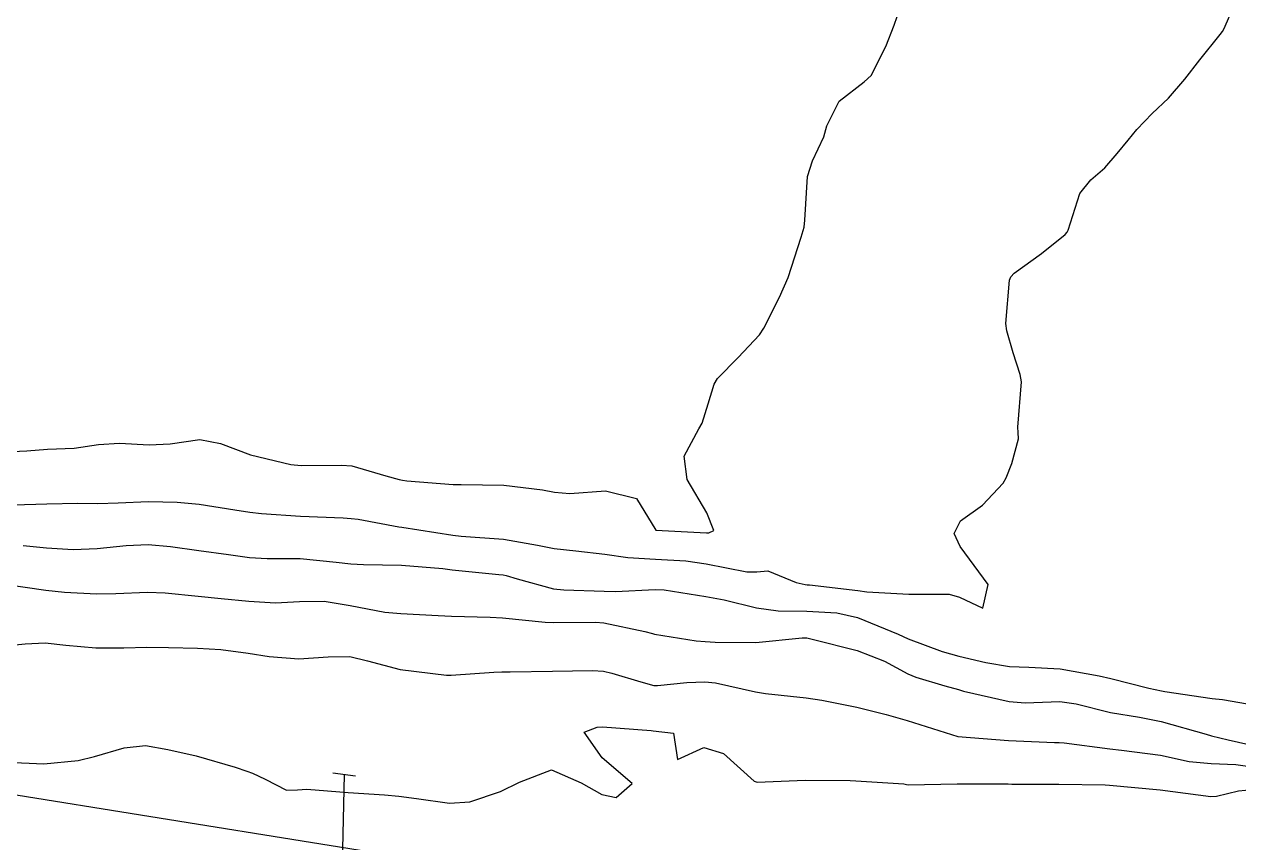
# Model space of a CAD drawing. Header units: metres. Extents: x 298520 to 308411, y 7433745 to 7450750.
# Drawn here: x 302332.18 to 302380.03, y 7441428.53 to 7441460.78 of the extents above; entities that cross this region are included whole.
import ezdxf

# ---------------------------------------------------------------- set-up
doc = ezdxf.new("R2010")
doc.units = ezdxf.units.M
doc.header["$LTSCALE"] = 10
for name, color, linetype in [('Curvas de Nivel 1m', 11, 'Continuous'), ('Curvas de Nivel 5m', 15, 'Continuous'), ('Linha Férrea', 251, 'TRACKS'), ('Pórtico', 62, 'Continuous')]:
    doc.layers.add(name, color=color, linetype=linetype)
doc.linetypes.add('TRACKS', pattern='A,0.15,[130,ltypeshp.shx,S=0.25,R=0,X=0,Y=0],0.15', length=0.3)

msp = doc.modelspace()

# ---------------------------------------------------------------- linework, layer by layer
at = {"layer": 'Curvas de Nivel 1m', "flags": 128}
for points, elevation in [([(302331.094, 7441443.917), (302332.281, 7441443.967), (302333.096, 7441444.032), (302334.148, 7441444.079), (302335.099, 7441444.217), (302335.93, 7441444.278), (302337.1, 7441444.203), (302337.932, 7441444.25), (302339.103, 7441444.421), (302339.906, 7441444.257), (302341.094, 7441443.811), (302342.685, 7441443.43), (302343.088, 7441443.392), (302344.682, 7441443.411), (302345.089, 7441443.374), (302346.43, 7441442.98), (302346.955, 7441442.845), (302347.081, 7441442.818), (302347.257, 7441442.793), (302349.08, 7441442.643), (302349.389, 7441442.638), (302351.08, 7441442.624), (302352.606, 7441442.435), (302353.077, 7441442.34), (302353.676, 7441442.295), (302355.078, 7441442.398), (302356.3, 7441442.087), (302357.063, 7441440.85), (302359.062, 7441440.738), (302359.152, 7441440.74), (302359.353, 7441440.827), (302359.07, 7441441.524), (302358.294, 7441442.838), (302358.177, 7441443.759), (302358.759, 7441444.834), (302358.886, 7441445.061), (302359.123, 7441445.818), (302359.36, 7441446.599), (302359.499, 7441446.826), (302360.311, 7441447.648), (302361.15, 7441448.545), (302361.328, 7441448.807), (302361.945, 7441450.025), (302362.275, 7441450.794), (302362.797, 7441452.384), (302362.906, 7441452.784), (302362.935, 7441453.056), (302363.038, 7441454.783), (302363.239, 7441455.397), (302363.683, 7441456.341), (302363.808, 7441456.774), (302364.291, 7441457.742), (302365.27, 7441458.511), (302365.545, 7441458.756), (302366.13, 7441459.908), (302366.461, 7441460.743), (302367.048, 7441462.461)], 726), ([(302331.752, 7441441.842), (302333.07, 7441441.886), (302334.294, 7441441.905), (302335.071, 7441441.891), (302335.884, 7441441.921), (302337.072, 7441441.978), (302338.206, 7441441.944), (302339.071, 7441441.867), (302340.478, 7441441.646), (302341.068, 7441441.551), (302341.522, 7441441.498), (302343.067, 7441441.393), (302344.739, 7441441.33), (302345.066, 7441441.31), (302345.342, 7441441.272), (302346.938, 7441440.972), (302347.051, 7441440.958), (302349.06, 7441440.644), (302349.393, 7441440.614), (302351.058, 7441440.485), (302352.403, 7441440.256), (302353.055, 7441440.122), (302353.913, 7441440.032), (302355.053, 7441439.898), (302355.957, 7441439.771), (302357.051, 7441439.706), (302358.246, 7441439.643), (302359.05, 7441439.525), (302360.657, 7441439.204), (302361.047, 7441439.201), (302361.483, 7441439.239), (302362.601, 7441438.787), (302362.953, 7441438.702), (302363.032, 7441438.695), (302363.119, 7441438.692), (302365.03, 7441438.462), (302365.375, 7441438.411), (302367.029, 7441438.327), (302368.63, 7441438.317), (302369.028, 7441438.21), (302369.948, 7441437.776), (302370.159, 7441438.699), (302369.055, 7441440.195), (302368.824, 7441440.714), (302369.068, 7441441.207), (302369.945, 7441441.83), (302370.756, 7441442.693), (302370.874, 7441442.904), (302371.095, 7441443.478), (302371.355, 7441444.44), (302371.344, 7441444.687), (302371.337, 7441444.908), (302371.474, 7441446.685), (302371.424, 7441446.973), (302371.144, 7441447.827), (302370.891, 7441448.693), (302370.864, 7441448.986), (302371.007, 7441450.692), (302371.05, 7441450.826), (302371.186, 7441450.967), (302372.262, 7441451.743), (302373.201, 7441452.493), (302373.274, 7441452.588), (302373.308, 7441452.659), (302373.771, 7441454.108), (302374.208, 7441454.65), (302374.759, 7441455.124), (302375.243, 7441455.685), (302375.674, 7441456.211), (302376.022, 7441456.632), (302376.628, 7441457.258), (302377.265, 7441457.869), (302377.917, 7441458.61), (302378.506, 7441459.381), (302379.3, 7441460.372), (302379.393, 7441460.497), (302379.445, 7441460.589), (302380.018, 7441461.881)], 727), ([(302332.137, 7441440.237), (302333.053, 7441440.151), (302334.099, 7441440.082), (302335.053, 7441440.121), (302336.196, 7441440.244), (302337.055, 7441440.276), (302337.939, 7441440.196), (302339.053, 7441440.042), (302340.228, 7441439.881), (302341.05, 7441439.763), (302341.744, 7441439.734), (302343.05, 7441439.73), (302344.468, 7441439.586), (302345.048, 7441439.513), (302345.547, 7441439.492), (302347.048, 7441439.467), (302348.667, 7441439.333), (302349.046, 7441439.288), (302350.875, 7441439.101), (302351.044, 7441439.084), (302351.173, 7441439.057), (302351.6, 7441438.922), (302353.037, 7441438.538), (302353.437, 7441438.496), (302355.036, 7441438.439), (302355.479, 7441438.431), (302357.038, 7441438.507), (302357.395, 7441438.489), (302359.034, 7441438.236), (302359.757, 7441438.098), (302361.027, 7441437.781), (302361.889, 7441437.665), (302363.022, 7441437.648), (302364.202, 7441437.587), (302365.019, 7441437.406), (302366.609, 7441436.744), (302367.011, 7441436.557), (302368.349, 7441436.062), (302369.005, 7441435.877), (302370.075, 7441435.627), (302371.001, 7441435.474), (302371.77, 7441435.448), (302373, 7441435.382), (302374.542, 7441435.1), (302374.997, 7441435.004), (302376.497, 7441434.625), (302376.991, 7441434.508), (302377.122, 7441434.487), (302378.987, 7441434.218), (302379.4, 7441434.172), (302380.983, 7441433.9)], 728), ([(302331.496, 7441438.703), (302333.033, 7441438.481), (302333.764, 7441438.4), (302335.031, 7441438.343), (302335.788, 7441438.353), (302337.033, 7441438.401), (302337.736, 7441438.379), (302339.031, 7441438.247), (302339.938, 7441438.152), (302341.028, 7441438.041), (302342.077, 7441437.984), (302343.028, 7441438.039), (302343.995, 7441438.044), (302345.026, 7441437.874), (302346.388, 7441437.614), (302347.022, 7441437.561), (302348.494, 7441437.483), (302349.02, 7441437.453), (302350.539, 7441437.416), (302351.02, 7441437.39), (302352.703, 7441437.219), (302353.017, 7441437.204), (302354.684, 7441437.217), (302355.018, 7441437.193), (302356.633, 7441436.856), (302356.934, 7441436.773), (302357.012, 7441436.751), (302358.66, 7441436.486), (302359.009, 7441436.457), (302359.404, 7441436.431), (302361.009, 7441436.413), (302362.833, 7441436.605), (302363.011, 7441436.608), (302363.232, 7441436.556), (302365.006, 7441436.1), (302366.074, 7441435.677), (302366.997, 7441435.182), (302367.311, 7441435.05), (302368.46, 7441434.718), (302368.991, 7441434.564), (302369.193, 7441434.505), (302370.984, 7441434.095), (302371.62, 7441434.044), (302372.984, 7441434.098), (302373.633, 7441434.003), (302374.978, 7441433.661), (302376.13, 7441433.474), (302376.973, 7441433.312), (302378.757, 7441432.802), (302378.965, 7441432.741), (302379.614, 7441432.583), (302380.96, 7441432.277)], 729), ([(302331.493, 7441431.707), (302332.948, 7441431.641), (302334.303, 7441431.773), (302334.951, 7441431.925), (302336.119, 7441432.267), (302336.956, 7441432.358), (302337.83, 7441432.205), (302338.952, 7441431.956), (302340.491, 7441431.511), (302340.946, 7441431.351), (302341.169, 7441431.271), (302341.669, 7441431.039), (302342.513, 7441430.601), (302342.939, 7441430.616), (302343.318, 7441430.637), (302344.938, 7441430.512), (302346.372, 7441430.413), (302346.937, 7441430.368), (302347.631, 7441430.268), (302348.934, 7441430.084), (302349.739, 7441430.138), (302350.939, 7441430.55), (302351.698, 7441430.919), (302352.948, 7441431.402), (302354.129, 7441430.888), (302354.938, 7441430.434), (302355.5, 7441430.312), (302356.13, 7441430.868), (302354.953, 7441431.87), (302354.244, 7441432.887), (302354.76, 7441433.088), (302354.966, 7441433.099), (302356.878, 7441432.947), (302356.964, 7441432.942), (302357.763, 7441432.848), (302357.916, 7441431.809), (302358.957, 7441432.287), (302359.738, 7441432.039), (302360.944, 7441430.96), (302361.053, 7441430.917), (302362.945, 7441430.999), (302364.728, 7441430.979), (302364.945, 7441430.971), (302366.838, 7441430.847), (302366.944, 7441430.823), (302367.014, 7441430.81), (302368.944, 7441430.844), (302370.787, 7441430.849), (302370.944, 7441430.845), (302371.096, 7441430.839), (302372.945, 7441430.835), (302374.774, 7441430.813), (302374.945, 7441430.8), (302376.943, 7441430.62), (302378.939, 7441430.356), (302379.159, 7441430.368), (302380.032, 7441430.579), (302380.856, 7441430.659)], 731)]:
    msp.add_lwpolyline(points, dxfattribs=dict(at, elevation=elevation))
at = {"layer": 'Curvas de Nivel 5m', "elevation": 730, "flags": 128}
msp.add_lwpolyline([(302331.004, 7441436.246), (302332.218, 7441436.365), (302333.006, 7441436.404), (302333.817, 7441436.32), (302335.004, 7441436.208), (302336.104, 7441436.203), (302337.004, 7441436.229), (302337.864, 7441436.221), (302339.004, 7441436.194), (302339.922, 7441436.142), (302341.002, 7441436.005), (302341.83, 7441435.866), (302343.001, 7441435.778), (302344.153, 7441435.857), (302345.002, 7441435.861), (302345.707, 7441435.697), (302346.997, 7441435.358), (302348.817, 7441435.129), (302348.995, 7441435.129), (302350.676, 7441435.253), (302350.996, 7441435.258), (302351.329, 7441435.257), (302352.997, 7441435.291), (302354.571, 7441435.311), (302354.997, 7441435.289), (302355.335, 7441435.214), (302356.472, 7441434.865), (302356.991, 7441434.731), (302357.129, 7441434.72), (302358.283, 7441434.841), (302358.993, 7441434.871), (302359.42, 7441434.826), (302360.988, 7441434.471), (302361.388, 7441434.403), (302362.985, 7441434.24), (302363.604, 7441434.153), (302364.98, 7441433.87), (302366.137, 7441433.587), (302366.972, 7441433.348), (302368.963, 7441432.71), (302370.962, 7441432.556), (302372.78, 7441432.482), (302372.961, 7441432.48), (302373.154, 7441432.465), (302374.959, 7441432.224), (302375.417, 7441432.177), (302376.956, 7441431.974), (302378.084, 7441431.733), (302378.953, 7441431.646), (302379.916, 7441431.617), (302380.952, 7441431.464)], dxfattribs=at)
at = {"layer": 'Linha Férrea', "flags": 128}
msp.add_lwpolyline([(300390.138, 7445663.286), (300388.273, 7445642.587), (300386.702, 7445627.36), (300384.024, 7445601.103), (300380.705, 7445566.184), (300378.297, 7445539.758), (300376.765, 7445527.063), (300375.637, 7445515.991), (300374.016, 7445498.124), (300371.921, 7445476.07), (300370.867, 7445464.717), (300367.05, 7445423.378), (300366.151, 7445410.092), (300364.456, 7445389.564), (300363.356, 7445368.873), (300361.411, 7445330.058), (300361.37, 7445309.909), (300361.956, 7445290.446), (300362.489, 7445283.285), (300363.196, 7445273.278), (300363.774, 7445267.175), (300364.541, 7445259.854), (300365.757, 7445249.669), (300366.863, 7445242.832), (300368.084, 7445236.051, 0.005149), (300369.852, 7445226.786, 0.005718), (300370.927, 7445221.752), (300372.786, 7445212.976), (300373.781, 7445208.605), (300378.071, 7445189.255), (300381.54, 7445175.422), (300383.821, 7445166.983), (300388.177, 7445152.269), (300392.62, 7445138.515), (300395.697, 7445129.291), (300398.949, 7445120.737), (300403.321, 7445109.86), (300408.622, 7445096.955), (300412.967, 7445087.049), (300416.9, 7445078.65), (300424.261, 7445063.163), (300426.442, 7445058.74), (300429.811, 7445052.008), (300433.474, 7445045.054), (300438.025, 7445036.97), (300443.964, 7445026.337), (300451.877, 7445013.502), (300463.377, 7444995.42), (300483.49, 7444965.252), (300499.728, 7444939.408), (300503.345, 7444933.672), (300509.142, 7444924.38), (300512.961, 7444918.022), (300518.286, 7444908.982), (300528.299, 7444889.97, -0.023407), (300540.427, 7444864.067), (300550.262, 7444840.33, -0.039243), (300570.773, 7444777.241), (300572.358, 7444771.008), (300576.221, 7444755.17), (300577.488, 7444749.736), (300583.766, 7444715.108), (300585.896, 7444701.144), (300587.83, 7444686.233), (300589.161, 7444673.008), (300590.54, 7444657.746), (300591.521, 7444638.25), (300592.353, 7444601.187), (300592.689, 7444589.316), (300592.956, 7444577.901), (300593.794, 7444557.292), (300596.531, 7444523.517), (300597.22, 7444513.713), (300599.692, 7444494.294), (300601.087, 7444483.901), (300603.953, 7444468.335), (300608.16, 7444446.981), (300614.274, 7444421.256), (300619.101, 7444406.308), (300628.307, 7444379.621), (300640.644, 7444346.078), (300647.105, 7444331.542), (300659.993, 7444305.217), (300680.042, 7444268.657), (300686, 7444259.946), (300693.153, 7444249.428), (300698.099, 7444242.353), (300702.714, 7444236.129), (300710.474, 7444225.638), (300720.904, 7444212.821), (300726.111, 7444206.417), (300736.271, 7444194.678), (300741.644, 7444188.725), (300747.554, 7444182.182), (300756.16, 7444173.468), (300765.566, 7444164.257), (300789.533, 7444142.248), (300797.636, 7444135.349), (300814.361, 7444121.448), (300829.569, 7444109.496), (300847.172, 7444095.642), (300860.237, 7444085.502), (300875.814, 7444073.454), (300887.627, 7444063.926), (300902.177, 7444052.118), (300910.849, 7444045.268), (300919.246, 7444038.444), (300930.491, 7444029.453), (300940.519, 7444021.366), (300959.031, 7444006.524), (300967.117, 7444000.123), (300992.604, 7443980.766), (301008.105, 7443968.778), (301017.689, 7443961.414), (301027.955, 7443953.3), (301035.346, 7443946.69), (301044.565, 7443938.305), (301049.995, 7443933.256), (301056.168, 7443926.919), (301062.82, 7443920.1), (301069.616, 7443912.788), (301072.591, 7443909.571), (301078.11, 7443903.232), (301085.691, 7443893.884), (301092.219, 7443885.856), (301102.629, 7443872.213), (301109.299, 7443863.194), (301115.618, 7443854.24), (301119.663, 7443848.425), (301126.174, 7443838.618), (301134.279, 7443825.946), (301139.06, 7443817.901), (301147.655, 7443803.047), (301153.774, 7443791.347), (301163.721, 7443770.989), (301172.319, 7443750.713), (301173.014, 7443749.072), (301175.193, 7443743.051), (301178.06, 7443735.227, -0.013113), (301181.782, 7443724.182, 0.006961), (301185.055, 7443714.061, -0.02185), (301187.463, 7443705.778, 0.009367), (301189.429, 7443698.327, -0.011026), (301192.107, 7443688.042, -0.010749), (301193.431, 7443681.862), (301195.242, 7443673.124), (301196.848, 7443665.341, -0.017341), (301198.502, 7443655.633, -0.002404), (301198.816, 7443653.214), (301199.742, 7443646.873), (301200.49, 7443641.984), (301201.379, 7443633.382), (301202.4, 7443624.157), (301203.573, 7443607.689), (301204.134, 7443595.881), (301204.412, 7443584.69), (301204.419, 7443571.805), (301203.755, 7443555.788), (301203.295, 7443544.851), (301202.72, 7443536.545), (301201.957, 7443528.009), (301200.8, 7443517.51), (301199.306, 7443507.417, -0.002796), (301197.294, 7443494.324, -0.002765), (301195.784, 7443485.174), (301193.354, 7443471.997), (301189.033, 7443446.948), (301185.026, 7443429.323), (301183.448, 7443420.43), (301179.58, 7443403.262), (301176.302, 7443387.183), (301174.512, 7443379.085), (301172.721, 7443370.927), (301171.22, 7443363.766), (301169.45, 7443355.32), (301167.054, 7443343.894), (301165.057, 7443333.497), (301163.797, 7443327.469), (301162.097, 7443317.394), (301160.999, 7443311.102), (301160.544, 7443307.938, 0.00872), (301159.071, 7443298.714, 0.011025), (301157.814, 7443288.178, 0.003327), (301156.489, 7443273.516, 0.014016), (301155.891, 7443262.727), (301155.69, 7443255.375), (301155.735, 7443249.619), (301155.689, 7443248.229), (301155.565, 7443237.914), (301156.067, 7443225.129), (301156.814, 7443212.975), (301157.727, 7443203.385), (301159.013, 7443193.365), (301160.984, 7443179.581), (301165.411, 7443158.878, 0.021046), (301168.604, 7443146.517, -0.008153), (301171.029, 7443138.04, 0.024783), (301177.229, 7443118.803), (301181.778, 7443106.699), (301187.296, 7443093.239), (301191.924, 7443083.104), (301195.719, 7443075.36), (301200.618, 7443065.468), (301205.079, 7443056.938), (301209.98, 7443047.995), (301214.776, 7443040.202), (301218.392, 7443034.667, -0.013428), (301222.602, 7443027.828, 0.044384), (301225.541, 7443023.655), (301235.036, 7443010.4), (301244.914, 7442997.799), (301254.24, 7442986.576), (301264.539, 7442975.476), (301270.858, 7442968.771), (301281.102, 7442958.334), (301293.801, 7442946.487), (301301.054, 7442939.926), (301310.555, 7442931.611), (301316.915, 7442925.85), (301331.976, 7442913.196), (301344.028, 7442903.03), (301355.945, 7442893.119), (301370.444, 7442881.2), (301382.876, 7442870.936), (301394.482, 7442860.952), (301410.14, 7442848.053), (301424.737, 7442835.715), (301434.187, 7442827.875), (301451.03, 7442813.917), (301472.216, 7442796.411), (301493.728, 7442778.119), (301508.638, 7442766.497), (301530.095, 7442748.912), (301545.197, 7442736.132), (301557.154, 7442726.112), (301573.074, 7442712.546), (301600.32, 7442690.328), (301616.06, 7442676.856), (301626.898, 7442667.653), (301635.865, 7442659.561), (301644.72, 7442651.625), (301650.672, 7442645.857), (301658.362, 7442638.39), (301667.416, 7442629.171), (301677.318, 7442618.212), (301684.208, 7442610.331), (301685.559, 7442608.461), (301692.227, 7442599.947), (301697.482, 7442593.686), (301703.245, 7442585.579), (301711.963, 7442572.995), (301716.867, 7442565.205), (301722.791, 7442554.651), (301727.971, 7442544.999), (301731.882, 7442537.582), (301735.879, 7442529.499, -0.007359), (301738.319, 7442524.378, -0.01023), (301742.497, 7442514.75), (301747.097, 7442503.504), (301750.663, 7442493.898), (301756.217, 7442477.378), (301760.577, 7442462.537, -0.018582), (301762.374, 7442455.456, 0.018559), (301763.713, 7442450.179, -0.032128), (301766.18, 7442439.218, 0.00807), (301768.86, 7442423.908, -0.026744), (301771.378, 7442405.502), (301772.288, 7442397.725), (301772.796, 7442394.337), (301773.443, 7442387.076), (301774.375, 7442375.736), (301775.395, 7442362.312), (301776.313, 7442348.412), (301778.671, 7442310.701), (301780.03, 7442290.943), (301780.836, 7442277.925), (301783.337, 7442249.214), (301783.72, 7442245.35), (301784.542, 7442239.459), (301785.643, 7442232.157, 0.002711), (301787.276, 7442221.703, 0.007075), (301789.189, 7442210.856, 0.007646), (301791.464, 7442199.861), (301793.373, 7442191.92), (301797.12, 7442178.155), (301800.102, 7442169.407, 0.009953), (301804.065, 7442158.499, -0.007621), (301807.359, 7442149.561, 0.022254), (301808.555, 7442146.587, -0.012351), (301809.491, 7442144.386, 0.032852), (301812.16, 7442138.762, -0.032294), (301813.045, 7442136.904), (301815.308, 7442131.84), (301815.993, 7442130.266), (301816.396, 7442129.196), (301819.556, 7442122.197), (301823.001, 7442115.494), (301830.584, 7442101.084), (301839.152, 7442085.664), (301843.496, 7442078.542), (301850.196, 7442067.554), (301858.693, 7442054.045), (301863.245, 7442047.588), (301867.173, 7442041.032), (301873.978, 7442030.324), (301883.717, 7442015.655), (301887.904, 7442008.992), (301891.38, 7442002.823), (301900.356, 7441988.728), (301907.318, 7441977.485), (301910.059, 7441973.421), (301914.277, 7441965.724), (301921.034, 7441954.575), (301924.537, 7441948.214), (301930.657, 7441937.174), (301934.957, 7441928.167), (301937.994, 7441921.882), (301947.13, 7441903.133), (301952.174, 7441892.061, -0.023638), (301956.957, 7441880.092, 0.025224), (301957.871, 7441877.825), (301959.8, 7441872.55, 0.006059), (301962.172, 7441866.298, -0.017887), (301964.384, 7441860.024), (301966.57, 7441854.123), (301970.479, 7441842.459), (301974.027, 7441831.897), (301975.747, 7441826.72), (301981.13, 7441810.704), (301983.836, 7441803.064), (301987.767, 7441790.303), (301994.569, 7441769.887), (301997.64, 7441761.364), (302001.324, 7441749.6), (302003.54, 7441742.399), (302008.624, 7441727.325), (302013.405, 7441713.393), (302021.033, 7441691.69), (302025.675, 7441680.444, 0.004558), (302036.175, 7441655.645, 0.015031), (302044.196, 7441638.594, -0.016219), (302046.093, 7441634.537), (302051.241, 7441624.381), (302058.506, 7441610.843), (302068.014, 7441594.737), (302072.244, 7441588.119, 0.003902), (302076.369, 7441581.772, 0.015009), (302081.064, 7441575.115, 0.005181), (302084.767, 7441570.291, -0.019038), (302087.165, 7441566.98, 0.020513), (302092.349, 7441559.869, 0.013181), (302101.292, 7441549.191, 0.015621), (302106.076, 7441544.106, -0.021065), (302109.748, 7441540.116), (302119.18, 7441530.403), (302127.461, 7441522.282, 0.027914), (302140.203, 7441511.111, 0.003217), (302152.97, 7441501.252, 0.010084), (302159.81, 7441496.255, 0.016172), (302187.278, 7441478.319, 0.012828), (302197.932, 7441472.213, 0.001147), (302209.593, 7441465.955, 0.024075), (302225.338, 7441458.502, 0.000758), (302237.209, 7441453.589, 0.02258), (302249.888, 7441449.022, -0.007144), (302260.202, 7441445.662, 0.026273), (302271.365, 7441442.493, -0.017883), (302275.798, 7441441.314, 0.024864), (302289.194, 7441437.952, 0.00374), (302314.611, 7441433.097), (302324.52, 7441431.585), (302350.97, 7441427.35), (302403.932, 7441419.889), (302450.892, 7441412.882), (302483.661, 7441407.686, -0.004506), (302494.443, 7441405.877, -0.012154), (302520.857, 7441400.534, -0.003738), (302540.978, 7441395.794, -0.038997), (302569.59, 7441386.414, -0.006183), (302604.635, 7441371.302, -0.023344), (302613.012, 7441367.087, 0.031556), (302616.049, 7441365.621), (302623.497, 7441361.581, 0.007396), (302626.721, 7441359.892, -0.011149), (302636.553, 7441354.651, -0.027477), (302643.547, 7441350.197, 0.020494), (302648.952, 7441346.647, -0.020985), (302658.468, 7441340.386, 0.001079), (302670.254, 7441331.94, -0.02025), (302681.249, 7441323.405, 0.015093), (302684.623, 7441320.728, -0.031227), (302694.524, 7441312.343, 0.007381), (302708.64, 7441299.183, -0.023713), (302718.351, 7441289.518, -0.006315), (302726.135, 7441280.78, 0.002995), (302732.608, 7441273.417, -0.009623), (302740.225, 7441264.516, -0.003497), (302746.152, 7441257.21, -0.02588), (302748.848, 7441253.456, 0.023508), (302751.725, 7441249.411), (302757.745, 7441240.911), (302763.999, 7441231.604), (302768.759, 7441224.332), (302776.387, 7441211.102), (302789.215, 7441186.977), (302789.398, 7441186.413), (302792.141, 7441180.315), (302793.519, 7441176.943), (302796.813, 7441169.678), (302798.73, 7441165.162), (302804.376, 7441151.724), (302810.073, 7441137.488), (302815.561, 7441123.937), (302819.287, 7441114.571), (302826.033, 7441097.709), (302835.334, 7441074.478), (302843.374, 7441054.189), (302850.455, 7441037.129), (302855.088, 7441026.21), (302862.479, 7441010.365), (302866.737, 7441001.347), (302873.579, 7440988.496), (302880.607, 7440975.393), (302888.417, 7440963.717), (302929.35, 7440908.296), (302936.421, 7440900.148), (302946.186, 7440890.114), (302958.976, 7440877.956), (302968.822, 7440869.595), (302974.145, 7440865.094), (302983.013, 7440858.609), (302986.532, 7440855.585), (302993.7, 7440850.586), (303005.311, 7440842.499), (303015.548, 7440836.106), (303042.516, 7440821.164), (303065.465, 7440810.025), (303077.903, 7440803.843), (303083.771, 7440800.936), (303100.45, 7440793.633), (303125.453, 7440782.944), (303190.996, 7440755.217), (303204.437, 7440749.568), (303224.036, 7440741.254), (303234.524, 7440736.691), (303246.956, 7440731.098), (303260.782, 7440724.189), (303270.203, 7440719.421), (303279.499, 7440714.371), (303293.739, 7440706.031, -0.021016), (303306.872, 7440697.579, 0.020679), (303309.837, 7440695.668, -0.035501), (303319.385, 7440689.106, 0.005105), (303327.313, 7440682.916, -0.008707), (303335.824, 7440676.172), (303350.291, 7440663.761), (303360.373, 7440654.438), (303368.259, 7440646.439), (303380.735, 7440632.925, -0.033063), (303399.658, 7440609.494, -0.002416), (303409.659, 7440595.137), (303430.522, 7440563.676), (303455.833, 7440523.89), (303473.505, 7440496.315, 0.019531), (303482.755, 7440483.053, -0.008367), (303490.714, 7440472.167, 0.008632), (303498.464, 7440461.579), (303504.46, 7440453.69), (303511.436, 7440445.064), (303516.734, 7440438.601), (303522.889, 7440431.556), (303533.869, 7440419.12), (303543.437, 7440409.135), (303554.993, 7440397.935), (303563.098, 7440390.603), (303569.28, 7440385.246), (303579.415, 7440377.018), (303587.726, 7440370.668), (303596.89, 7440363.935, 0.026852), (303606.773, 7440357.46, -0.020172), (303615.086, 7440352.172), (303624.896, 7440346.091), (303631.109, 7440342.401), (303640.301, 7440337.173), (303655.546, 7440328.908), (303669.757, 7440321.51), (303684.283, 7440313.905), (303697.365, 7440307.198), (303710.432, 7440300.686), (303726.149, 7440292.555), (303738.792, 7440285.632), (303753.96, 7440277.14), (303766.631, 7440269.592, -0.013582), (303778.228, 7440262.249, -0.001169), (303786.751, 7440256.494, 0.001876), (303796.931, 7440249.64), (303809.979, 7440240.216), (303831.512, 7440223.657), (303855.499, 7440203.134), (303884.46, 7440175.626), (303906.937, 7440152.642), (303924.059, 7440134.638), (303945.342, 7440112.856), (303963.845, 7440093.338), (303983.237, 7440073.189), (304003.821, 7440052.923), (304023.721, 7440035.3), (304046.577, 7440017.093), (304064.381, 7440004.904), (304083.581, 7439992.882), (304105.865, 7439980.727), (304124.384, 7439972.077), (304146.087, 7439962.652), (304179.407, 7439950.109), (304212.715, 7439938.65), (304240.716, 7439928.713), (304271.441, 7439918.26), (304292.98, 7439910.389), (304318.983, 7439899.435), (304341.084, 7439888.545), (304358.523, 7439878.475), (304379.111, 7439864.562), (304395.358, 7439852.093), (304410.846, 7439839.12), (304429.354, 7439821.374), (304445.345, 7439804.309), (304458.188, 7439788.955), (304470.844, 7439772.137), (304484.958, 7439751.718), (304491.87, 7439740.994), (304507.245, 7439716.378), (304528.665, 7439682.526), (304547.921, 7439651.44), (304562.775, 7439628.036), (304576.332, 7439606.449), (304595.509, 7439575.863), (304614.25, 7439546.414), (304635.238, 7439513.083), (304651.906, 7439486.654), (304667.711, 7439462.3), (304688.433, 7439429.68), (304704.679, 7439403.782), (304723.401, 7439375.012), (304744.275, 7439342.026), (304763.254, 7439312.222), (304782.333, 7439281.376), (304793.667, 7439262.406), (304802.258, 7439248.498), (304811.361, 7439232.941), (304824.241, 7439208.492), (304835.668, 7439183.57), (304845.632, 7439159.697), (304853.274, 7439138.143), (304857.912, 7439122.419), (304865.295, 7439098.454), (304870.192, 7439076.122), (304873.115, 7439060.988), (304877.751, 7439035.31), (304879.212, 7439022.418), (304880.932, 7439006.51), (304881.79, 7438985.928), (304882.479, 7438962.553), (304882.652, 7438939.075), (304882.566, 7438907.475), (304882.052, 7438878.369), (304881.793, 7438852.669), (304881.45, 7438817.581), (304881.277, 7438806.994), (304881.298, 7438781.452), (304882.263, 7438758.259), (304883.481, 7438741.466), (304886.389, 7438721.187), (304889.538, 7438701.68), (304892.779, 7438687.682), (304899.676, 7438661.767), (304905.55, 7438644.847), (304911.097, 7438630.759), (304918.162, 7438613.839), (304924.983, 7438599.932), (304935.976, 7438575.737), (304952.415, 7438541.329), (304964.003, 7438518.492), (304976.268, 7438494.056), (304984.107, 7438479.723), (304990.577, 7438468.669), (305001.66, 7438452.622), (305018.782, 7438425.459), (305033.689, 7438404.499), (305047.065, 7438386.512), (305064.273, 7438364.872), (305081.397, 7438342.132), (305081.705, 7438341.713), (305086.806, 7438335.639), (305097.004, 7438322.14), (305103.523, 7438312.971), (305109.34, 7438304.48), (305112.242, 7438299.881), (305119.736, 7438287.795), (305126.722, 7438274.587), (305136.609, 7438255.144), (305146.577, 7438231.464), (305156.539, 7438202.161), (305163.61, 7438174.992)], format="xyb", dxfattribs=at)
at = {"layer": 'Pórtico'}
for points in [[(302344.343, 7441431.281), (302345.236, 7441431.168)], [(302344.79, 7441431.224), (302344.578, 7441421.804)]]:
    msp.add_lwpolyline(points, dxfattribs=at)

doc.saveas('drawing.dxf')
